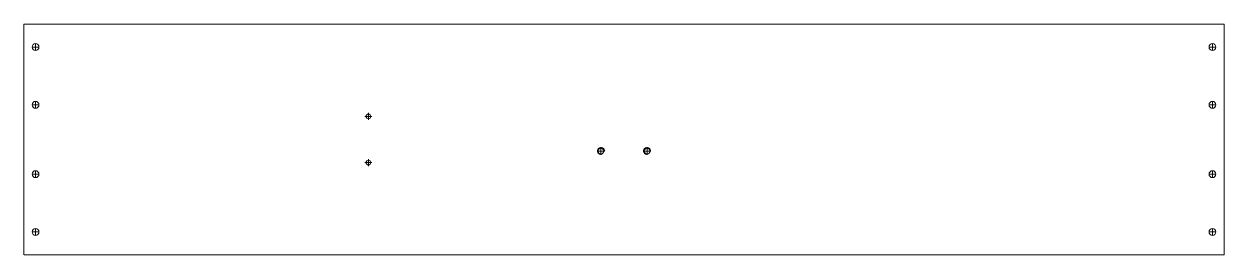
# Model space of a CAD drawing. Extents: x 0 to 1040, y 0 to 200.
import ezdxf

# ---------------------------------------------------------------- set-up
doc = ezdxf.new("R2010")
doc.units = 0
doc.linetypes.add('DASHDOTX2', pattern=[50.8, 25.4, -12.7, 0, -12.7])
for name, color, linetype, lineweight, true_color in [('ALU_CURSEUR_X', 7, 'CONTINUOUS', 0, 0x000000), ('ALU_Y', 7, 'CONTINUOUS', 0, 0x000000), ('axe', 1, 'DASHDOTX2', 0, 0xff0000)]:
    doc.layers.add(name, color=color, linetype=linetype, lineweight=lineweight, true_color=true_color)

msp = doc.modelspace()

# ---------------------------------------------------------------- linework, layer by layer
at = {"layer": 'ALU_CURSEUR_X'}
for centre in [(500, 90), (540, 90)]:
    msp.add_circle(centre, 2.5, dxfattribs=at)
for centre in [(500, 90), (540, 90)]:
    msp.add_arc(centre, 3, 350.4059, 279.5941, dxfattribs=at)
at = {"layer": 'ALU_Y'}
for p, q in [((0, 200), (1040, 200)), ((0, 200), (0, 0)), ((1040, 200), (1040, 0)), ((1040, 0), (0, 0))]:
    msp.add_line(p, q, dxfattribs=at)
for centre, radius in [((10, 180), 3), ((1030, 180), 3), ((10, 130), 3), ((1030, 130), 3), ((298.5, 120), 2), ((10, 70), 3), ((298.5, 80), 2), ((1030, 70), 3), ((10, 20), 3), ((1030, 20), 3)]:
    msp.add_circle(centre, radius, dxfattribs=at)
at = {"layer": 'axe'}
for p, q in [((13, 180), (7, 180)), ((10, 183), (10, 177)), ((1033, 180), (1027, 180)), ((1030, 183), (1030, 177)), ((13, 130), (7, 130)), ((10, 133), (10, 127)), ((1033, 130), (1027, 130)), ((1030, 133), (1030, 127)), ((301.5, 120), (295.5, 120)), ((298.5, 123), (298.5, 117)), ((503, 90), (497, 90)), ((500, 93), (500, 87)), ((543, 90), (537, 90)), ((540, 93), (540, 87)), ((10, 73), (10, 67)), ((301.5, 80), (295.5, 80)), ((298.5, 83), (298.5, 77)), ((1030, 73), (1030, 67)), ((13, 70), (7, 70)), ((1033, 70), (1027, 70)), ((10, 23), (10, 17)), ((1030, 23), (1030, 17)), ((13, 20), (7, 20)), ((1033, 20), (1027, 20))]:
    msp.add_line(p, q, dxfattribs=at)

doc.saveas('drawing.dxf')
